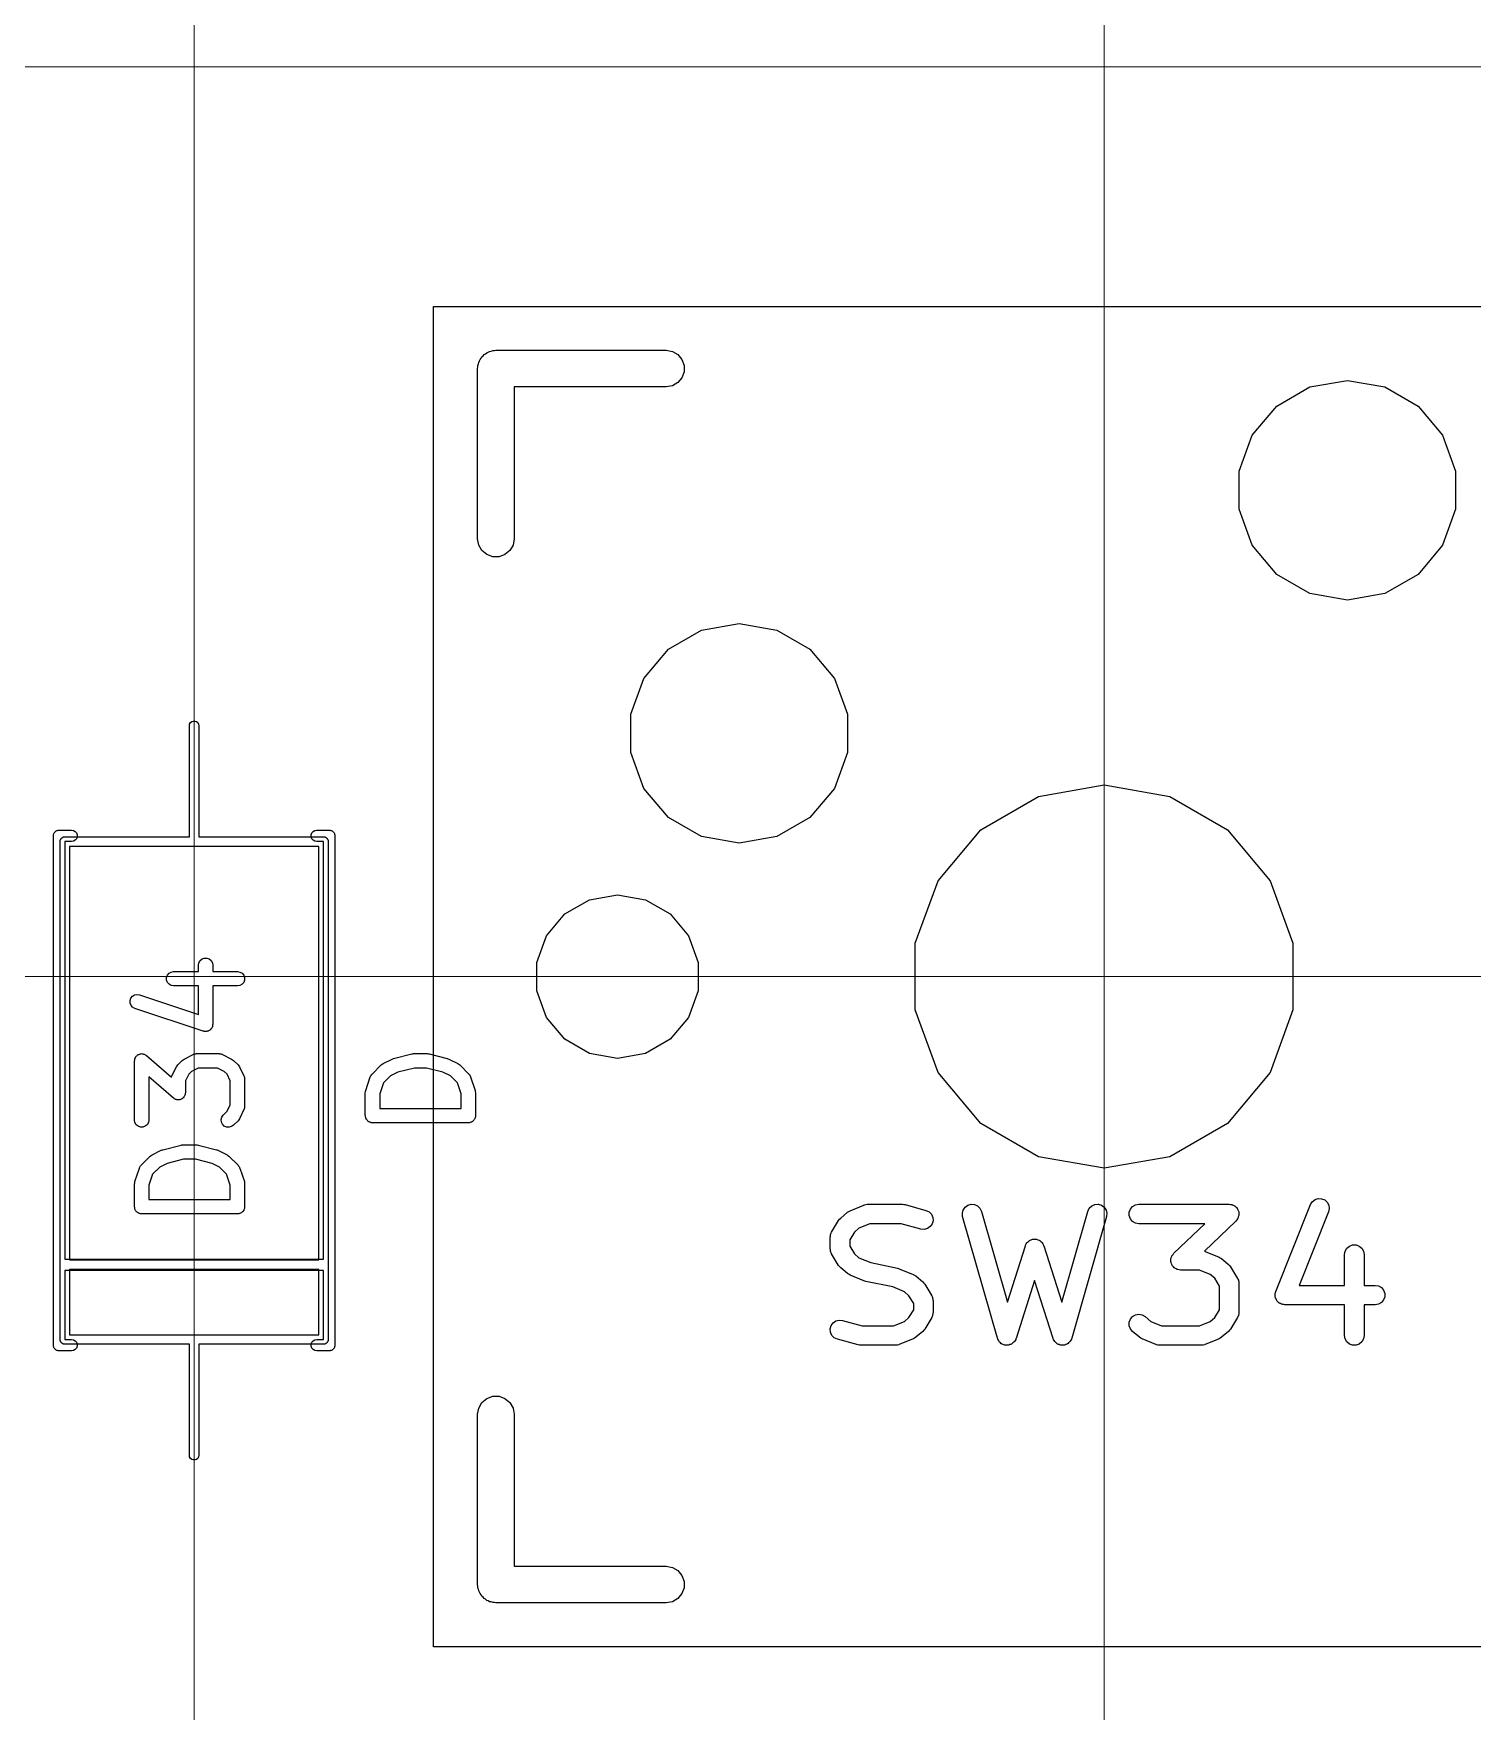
# Model space of a CAD drawing. Header units: millimetres. Extents: x 24 to 200, y 24 to 188.
# Drawn here: x 127.85 to 142.87, y 71.95 to 89.47 of the extents above; entities that cross this region are included whole.
import ezdxf

# ---------------------------------------------------------------- set-up
doc = ezdxf.new("R2010")
doc.units = ezdxf.units.MM
doc.layers.add('3_SwitchPlate', color=6, linetype='Continuous')
doc.layers.add('7_PCBサンプル', color=7, linetype='Continuous')
doc.layers.add('補助線', color=4, linetype='Continuous', lineweight=5, transparency=0.5)

# ---------------------------------------------------------------- blocks, each defined once
blk = doc.blocks.new('hhskb2-F.SilkS')
at = {"layer": '7_PCBサンプル'}
for p, q in [((119.468, -100.601), (119.471, -100.585)), ((119.471, -100.585), (119.479, -100.57)), ((119.479, -100.57), (119.485, -100.555)), ((119.485, -100.555), (119.496, -100.542)), ((119.496, -100.542), (119.504, -100.528)), ((119.504, -100.528), (119.517, -100.517)), ((119.517, -100.517), (119.528, -100.504)), ((119.528, -100.504), (119.542, -100.496)), ((119.542, -100.496), (119.555, -100.485)), ((119.555, -100.485), (119.57, -100.479)), ((119.57, -100.479), (119.585, -100.471)), ((119.585, -100.471), (119.601, -100.468)), ((119.601, -100.468), (119.617, -100.462)), ((119.617, -100.462), (119.634, -100.462)), ((119.634, -100.462), (119.65, -100.459)), ((119.65, -100.459), (121.428, -100.459)), ((121.428, -100.459), (121.493, -100.471)), ((121.493, -100.471), (121.55, -100.504)), ((121.55, -100.504), (121.593, -100.555)), ((121.593, -100.555), (121.616, -100.617)), ((119.459, -100.65), (119.462, -100.634)), ((119.459, -102.428), (119.459, -100.65)), ((119.462, -100.617), (119.468, -100.601)), ((119.462, -100.634), (119.462, -100.617)), ((121.593, -100.745), (121.55, -100.796)), ((121.616, -100.683), (121.593, -100.745)), ((121.616, -100.617), (121.616, -100.683)), ((121.428, -100.84), (119.84, -100.84)), ((119.84, -100.84), (119.84, -102.428)), ((121.493, -100.829), (121.428, -100.84)), ((121.55, -100.796), (121.493, -100.829)), ((127.802, -101.041), (128.148, -100.842)), ((128.148, -100.842), (128.54, -100.773)), ((128.54, -100.773), (128.932, -100.842)), ((128.932, -100.842), (129.278, -101.041)), ((127.546, -101.346), (127.802, -101.041)), ((129.278, -101.041), (129.534, -101.346)), ((127.41, -101.721), (127.546, -101.346)), ((129.534, -101.346), (129.67, -101.721)), ((127.41, -102.119), (127.41, -101.721)), ((129.67, -101.721), (129.67, -102.119)), ((127.546, -102.494), (127.41, -102.119)), ((129.67, -102.119), (129.534, -102.494)), ((119.471, -102.493), (119.459, -102.428)), ((119.504, -102.55), (119.471, -102.493)), ((119.829, -102.493), (119.796, -102.55)), ((119.84, -102.428), (119.829, -102.493)), ((127.802, -102.799), (127.546, -102.494)), ((129.534, -102.494), (129.278, -102.799)), ((119.555, -102.593), (119.504, -102.55)), ((119.617, -102.616), (119.555, -102.593)), ((119.683, -102.616), (119.617, -102.616)), ((119.745, -102.593), (119.683, -102.616)), ((119.796, -102.55), (119.745, -102.593)), ((128.148, -102.998), (127.802, -102.799)), ((129.278, -102.799), (128.932, -102.998)), ((128.54, -103.067), (128.148, -102.998)), ((128.932, -102.998), (128.54, -103.067)), ((121.452, -103.581), (121.798, -103.382)), ((121.798, -103.382), (122.19, -103.313)), ((122.19, -103.313), (122.582, -103.382)), ((122.582, -103.382), (122.928, -103.581)), ((121.196, -103.886), (121.452, -103.581)), ((122.928, -103.581), (123.184, -103.886)), ((121.06, -104.261), (121.196, -103.886)), ((123.184, -103.886), (123.32, -104.261)), ((121.06, -104.659), (121.06, -104.261)), ((123.32, -104.261), (123.32, -104.659)), ((121.196, -105.034), (121.06, -104.659)), ((123.32, -104.659), (123.184, -105.034)), ((121.452, -105.339), (121.196, -105.034)), ((123.184, -105.034), (122.928, -105.339)), ((124.713, -105.467), (125.315, -105.119)), ((125.315, -105.119), (126, -104.998)), ((126, -104.998), (126.685, -105.119)), ((126.685, -105.119), (127.287, -105.467)), ((115.038, -105.5), (115.041, -105.496)), ((115.041, -105.496), (115.044, -105.491)), ((115.044, -105.491), (115.048, -105.488)), ((115.048, -105.488), (115.051, -105.484)), ((115.051, -105.484), (115.056, -105.481)), ((115.056, -105.481), (115.06, -105.478)), ((115.06, -105.478), (115.065, -105.476)), ((115.065, -105.476), (115.069, -105.474)), ((115.069, -105.474), (115.075, -105.473)), ((115.075, -105.473), (115.08, -105.471)), ((115.08, -105.471), (115.085, -105.471)), ((115.085, -105.471), (115.09, -105.47)), ((115.09, -105.47), (115.22, -105.47)), ((115.22, -105.47), (115.241, -105.474)), ((115.241, -105.474), (115.259, -105.484)), ((115.259, -105.484), (115.272, -105.5)), ((117.728, -105.5), (117.741, -105.484)), ((117.741, -105.484), (117.759, -105.474)), ((117.759, -105.474), (117.78, -105.47)), ((117.78, -105.47), (117.91, -105.47)), ((117.91, -105.47), (117.915, -105.471)), ((117.915, -105.471), (117.92, -105.471)), ((117.92, -105.471), (117.925, -105.473)), ((117.925, -105.473), (117.931, -105.474)), ((117.931, -105.474), (117.935, -105.476)), ((117.935, -105.476), (117.94, -105.478)), ((117.94, -105.478), (117.944, -105.481)), ((117.944, -105.481), (117.949, -105.484)), ((117.949, -105.484), (117.952, -105.488)), ((117.952, -105.488), (117.956, -105.491)), ((117.956, -105.491), (117.959, -105.496)), ((117.959, -105.496), (117.962, -105.5)), ((121.798, -105.538), (121.452, -105.339)), ((122.928, -105.339), (122.582, -105.538)), ((124.267, -105.999), (124.713, -105.467)), ((127.287, -105.467), (127.733, -105.999)), ((115.03, -105.53), (115.031, -105.525)), ((115.03, -110.85), (115.03, -105.53)), ((115.031, -105.52), (115.033, -105.515)), ((115.031, -105.525), (115.031, -105.52)), ((115.033, -105.515), (115.034, -105.509)), ((115.034, -105.509), (115.036, -105.505)), ((115.036, -105.505), (115.038, -105.5)), ((115.22, -105.59), (115.15, -105.59)), ((115.15, -105.59), (115.15, -109.95)), ((115.241, -105.586), (115.22, -105.59)), ((115.259, -105.576), (115.241, -105.586)), ((115.272, -105.56), (115.259, -105.576)), ((115.272, -105.5), (115.279, -105.52)), ((115.279, -105.54), (115.272, -105.56)), ((115.279, -105.52), (115.279, -105.54)), ((117.721, -105.52), (117.728, -105.5)), ((117.721, -105.54), (117.721, -105.52)), ((117.728, -105.56), (117.721, -105.54)), ((117.741, -105.576), (117.728, -105.56)), ((117.759, -105.586), (117.741, -105.576)), ((117.78, -105.59), (117.759, -105.586)), ((117.85, -105.59), (117.78, -105.59)), ((117.85, -109.95), (117.85, -105.59)), ((117.962, -105.5), (117.964, -105.505)), ((117.964, -105.505), (117.966, -105.509)), ((117.966, -105.509), (117.967, -105.515)), ((117.967, -105.515), (117.969, -105.52)), ((117.969, -105.52), (117.969, -105.525)), ((117.969, -105.525), (117.97, -105.53)), ((117.97, -105.53), (117.97, -110.85)), ((122.19, -105.607), (121.798, -105.538)), ((122.582, -105.538), (122.19, -105.607)), ((124.029, -106.652), (124.267, -105.999)), ((127.733, -105.999), (127.971, -106.652)), ((120.371, -106.346), (120.628, -106.197)), ((120.628, -106.197), (120.92, -106.146)), ((120.92, -106.146), (121.212, -106.197)), ((121.212, -106.197), (121.469, -106.346)), ((120.18, -106.573), (120.371, -106.346)), ((121.469, -106.346), (121.66, -106.573)), ((120.079, -106.852), (120.18, -106.573)), ((121.66, -106.573), (121.761, -106.852)), ((124.029, -107.348), (124.029, -106.652)), ((127.971, -106.652), (127.971, -107.348)), ((120.079, -107.148), (120.079, -106.852)), ((121.761, -106.852), (121.761, -107.148)), ((120.18, -107.427), (120.079, -107.148)), ((121.761, -107.148), (121.66, -107.427)), ((124.267, -108.001), (124.029, -107.348)), ((127.971, -107.348), (127.733, -108.001)), ((120.371, -107.654), (120.18, -107.427)), ((121.66, -107.427), (121.469, -107.654)), ((120.628, -107.803), (120.371, -107.654)), ((121.469, -107.654), (121.212, -107.803)), ((120.92, -107.854), (120.628, -107.803)), ((121.212, -107.803), (120.92, -107.854)), ((124.713, -108.533), (124.267, -108.001)), ((127.733, -108.001), (127.287, -108.533)), ((125.315, -108.881), (124.713, -108.533)), ((127.287, -108.533), (126.685, -108.881)), ((126, -109.002), (125.315, -108.881)), ((126.685, -108.881), (126, -109.002)), ((128.155, -109.381), (128.174, -109.351)), ((128.174, -109.351), (128.202, -109.33)), ((128.202, -109.33), (128.235, -109.318)), ((128.235, -109.318), (128.27, -109.32)), ((128.27, -109.32), (128.303, -109.333)), ((128.303, -109.333), (128.33, -109.356)), ((123.239, -109.535), (123.25, -109.522)), ((123.25, -109.522), (123.322, -109.462)), ((123.322, -109.462), (123.336, -109.454)), ((123.336, -109.454), (123.348, -109.446)), ((123.348, -109.446), (123.493, -109.386)), ((123.493, -109.386), (123.496, -109.385)), ((123.496, -109.385), (123.498, -109.384)), ((123.498, -109.384), (123.513, -109.381)), ((123.513, -109.381), (123.528, -109.378)), ((123.528, -109.378), (123.53, -109.378)), ((123.53, -109.378), (123.533, -109.378)), ((123.533, -109.378), (123.895, -109.378)), ((123.895, -109.378), (123.909, -109.38)), ((123.909, -109.38), (123.923, -109.382)), ((123.923, -109.382), (124.14, -109.442)), ((124.14, -109.442), (124.172, -109.457)), ((124.172, -109.457), (124.197, -109.482)), ((124.197, -109.482), (124.212, -109.515)), ((124.212, -109.515), (124.214, -109.55)), ((124.52, -109.472), (124.528, -109.438)), ((124.523, -109.507), (124.52, -109.472)), ((124.886, -110.777), (124.523, -109.507)), ((124.528, -109.438), (124.548, -109.409)), ((124.548, -109.409), (124.577, -109.388)), ((124.577, -109.388), (124.611, -109.378)), ((124.611, -109.378), (124.646, -109.381)), ((124.646, -109.381), (124.678, -109.395)), ((124.678, -109.395), (124.703, -109.42)), ((124.703, -109.42), (124.719, -109.452)), ((124.719, -109.452), (124.99, -110.399)), ((125.559, -110.399), (125.83, -109.452)), ((126.025, -109.507), (125.662, -110.777)), ((125.83, -109.452), (125.845, -109.42)), ((125.845, -109.42), (125.871, -109.395)), ((125.871, -109.395), (125.903, -109.381)), ((125.903, -109.381), (125.938, -109.378)), ((125.938, -109.378), (125.972, -109.388)), ((125.972, -109.388), (126, -109.409)), ((126, -109.409), (126.02, -109.438)), ((126.02, -109.438), (126.029, -109.472)), ((126.029, -109.472), (126.025, -109.507)), ((126.263, -109.462), (126.275, -109.429)), ((126.263, -109.497), (126.263, -109.462)), ((126.275, -109.53), (126.263, -109.497)), ((126.275, -109.429), (126.298, -109.402)), ((126.298, -109.402), (126.328, -109.384)), ((126.328, -109.384), (126.363, -109.378)), ((126.363, -109.378), (127.306, -109.378)), ((127.306, -109.378), (127.321, -109.38)), ((127.321, -109.38), (127.335, -109.382)), ((127.335, -109.382), (127.338, -109.383)), ((127.338, -109.383), (127.341, -109.384)), ((127.341, -109.384), (127.354, -109.391)), ((127.354, -109.391), (127.367, -109.398)), ((127.367, -109.398), (127.369, -109.4)), ((127.369, -109.4), (127.372, -109.402)), ((127.372, -109.402), (127.381, -109.413)), ((127.381, -109.413), (127.391, -109.423)), ((127.391, -109.423), (127.392, -109.426)), ((127.392, -109.426), (127.394, -109.429)), ((127.394, -109.429), (127.399, -109.442)), ((127.397, -109.525), (127.395, -109.527)), ((127.401, -109.511), (127.397, -109.525)), ((127.399, -109.442), (127.405, -109.456)), ((127.406, -109.497), (127.401, -109.511)), ((127.405, -109.456), (127.405, -109.459)), ((127.405, -109.459), (127.406, -109.462)), ((127.406, -109.462), (127.406, -109.476)), ((127.406, -109.476), (127.407, -109.491)), ((127.407, -109.491), (127.406, -109.494)), ((127.406, -109.494), (127.406, -109.497)), ((127.793, -110.288), (128.155, -109.381)), ((128.344, -109.457), (128.037, -110.225)), ((128.33, -109.356), (128.346, -109.387)), ((128.351, -109.422), (128.344, -109.457)), ((128.346, -109.387), (128.351, -109.422)), ((123.142, -109.712), (123.143, -109.702)), ((123.143, -109.702), (123.145, -109.695)), ((123.145, -109.695), (123.147, -109.687)), ((123.147, -109.687), (123.152, -109.678)), ((123.152, -109.678), (123.155, -109.669)), ((123.155, -109.669), (123.228, -109.548)), ((123.228, -109.548), (123.239, -109.535)), ((123.393, -109.668), (123.344, -109.75)), ((123.441, -109.628), (123.393, -109.668)), ((123.553, -109.581), (123.441, -109.628)), ((123.882, -109.581), (123.553, -109.581)), ((124.086, -109.638), (123.882, -109.581)), ((124.121, -109.641), (124.086, -109.638)), ((124.155, -109.632), (124.121, -109.641)), ((124.184, -109.612), (124.155, -109.632)), ((124.205, -109.584), (124.184, -109.612)), ((124.214, -109.55), (124.205, -109.584)), ((126.298, -109.557), (126.275, -109.53)), ((126.328, -109.575), (126.298, -109.557)), ((126.363, -109.581), (126.328, -109.575)), ((127.052, -109.581), (126.363, -109.581)), ((126.728, -109.89), (127.052, -109.581)), ((127.376, -109.553), (127.047, -109.867)), ((127.385, -109.541), (127.376, -109.553)), ((127.394, -109.53), (127.385, -109.541)), ((127.395, -109.527), (127.394, -109.53)), ((123.141, -109.721), (123.142, -109.712)), ((123.141, -109.842), (123.141, -109.721)), ((123.142, -109.852), (123.141, -109.842)), ((123.143, -109.862), (123.142, -109.852)), ((123.145, -109.869), (123.143, -109.862)), ((123.147, -109.877), (123.145, -109.869)), ((123.152, -109.886), (123.147, -109.877)), ((123.344, -109.75), (123.344, -109.814)), ((123.344, -109.814), (123.393, -109.896)), ((124.99, -110.399), (125.178, -109.811)), ((125.178, -109.811), (125.179, -109.808)), ((125.179, -109.808), (125.18, -109.804)), ((125.18, -109.804), (125.188, -109.792)), ((125.188, -109.792), (125.194, -109.78)), ((125.194, -109.78), (125.197, -109.777)), ((125.197, -109.777), (125.199, -109.774)), ((125.199, -109.774), (125.21, -109.766)), ((125.21, -109.766), (125.22, -109.756)), ((125.22, -109.756), (125.224, -109.755)), ((125.224, -109.755), (125.227, -109.752)), ((125.227, -109.752), (125.24, -109.748)), ((125.24, -109.748), (125.253, -109.743)), ((125.253, -109.743), (125.257, -109.743)), ((125.257, -109.743), (125.261, -109.742)), ((125.261, -109.742), (125.274, -109.742)), ((125.274, -109.742), (125.288, -109.742)), ((125.288, -109.742), (125.292, -109.743)), ((125.292, -109.743), (125.296, -109.743)), ((125.296, -109.743), (125.309, -109.748)), ((125.309, -109.748), (125.322, -109.752)), ((125.322, -109.752), (125.325, -109.755)), ((125.325, -109.755), (125.329, -109.756)), ((125.329, -109.756), (125.339, -109.766)), ((125.339, -109.766), (125.349, -109.774)), ((125.349, -109.774), (125.352, -109.777)), ((125.352, -109.777), (125.355, -109.78)), ((125.355, -109.78), (125.361, -109.792)), ((125.361, -109.792), (125.368, -109.804)), ((125.368, -109.804), (125.369, -109.808)), ((125.369, -109.808), (125.371, -109.811)), ((125.371, -109.811), (125.559, -110.399)), ((127.047, -109.867), (127.051, -109.868)), ((127.051, -109.868), (127.053, -109.869)), ((127.053, -109.869), (127.055, -109.87)), ((127.055, -109.87), (127.2, -109.93)), ((128.511, -109.903), (128.517, -109.868)), ((128.517, -109.868), (128.535, -109.838)), ((128.535, -109.838), (128.562, -109.815)), ((128.562, -109.815), (128.595, -109.803)), ((128.595, -109.803), (128.63, -109.803)), ((128.63, -109.803), (128.663, -109.815)), ((128.663, -109.815), (128.69, -109.838)), ((128.69, -109.838), (128.708, -109.868)), ((128.708, -109.868), (128.714, -109.903)), ((115.15, -109.95), (117.85, -109.95)), ((123.155, -109.895), (123.152, -109.886)), ((123.228, -110.016), (123.155, -109.895)), ((123.239, -110.028), (123.228, -110.016)), ((123.25, -110.041), (123.239, -110.028)), ((123.322, -110.102), (123.25, -110.041)), ((123.393, -109.896), (123.441, -109.936)), ((123.441, -109.936), (123.563, -109.987)), ((123.563, -109.987), (123.844, -110.045)), ((123.844, -110.045), (123.853, -110.049)), ((123.853, -110.049), (123.862, -110.051)), ((123.862, -110.051), (124.007, -110.111)), ((126.697, -109.952), (126.698, -109.949)), ((126.698, -109.966), (126.697, -109.952)), ((126.698, -109.946), (126.703, -109.932)), ((126.698, -109.949), (126.698, -109.946)), ((126.698, -109.981), (126.698, -109.966)), ((126.699, -109.984), (126.698, -109.981)), ((126.7, -109.987), (126.699, -109.984)), ((126.705, -110.001), (126.7, -109.987)), ((126.703, -109.932), (126.707, -109.918)), ((126.71, -110.014), (126.705, -110.001)), ((126.707, -109.918), (126.709, -109.916)), ((126.709, -109.916), (126.71, -109.913)), ((126.71, -109.913), (126.72, -109.901)), ((126.712, -110.017), (126.71, -110.014)), ((126.714, -110.02), (126.712, -110.017)), ((126.724, -110.03), (126.714, -110.02)), ((126.72, -109.901), (126.728, -109.89)), ((126.733, -110.041), (126.724, -110.03)), ((126.736, -110.043), (126.733, -110.041)), ((126.738, -110.045), (126.736, -110.043)), ((126.751, -110.052), (126.738, -110.045)), ((126.764, -110.059), (126.751, -110.052)), ((127.2, -109.93), (127.213, -109.938)), ((127.213, -109.938), (127.226, -109.946)), ((127.226, -109.946), (127.299, -110.006)), ((127.299, -110.006), (127.31, -110.019)), ((127.31, -110.019), (127.321, -110.032)), ((127.321, -110.032), (127.393, -110.153)), ((128.511, -110.225), (128.511, -109.903)), ((128.714, -109.903), (128.714, -110.225)), ((117.85, -110.07), (115.15, -110.07)), ((115.15, -110.07), (115.15, -110.79)), ((117.85, -110.79), (117.85, -110.07)), ((123.336, -110.109), (123.322, -110.102)), ((123.348, -110.118), (123.336, -110.109)), ((123.493, -110.178), (123.348, -110.118)), ((123.503, -110.18), (123.493, -110.178)), ((123.512, -110.184), (123.503, -110.18)), ((123.793, -110.242), (123.512, -110.184)), ((124.007, -110.111), (124.02, -110.12)), ((124.02, -110.12), (124.033, -110.127)), ((124.033, -110.127), (124.106, -110.188)), ((124.106, -110.188), (124.117, -110.201)), ((124.117, -110.201), (124.128, -110.213)), ((124.128, -110.213), (124.2, -110.334)), ((125.274, -110.176), (125.081, -110.78)), ((125.468, -110.78), (125.274, -110.176)), ((126.767, -110.059), (126.764, -110.059)), ((126.77, -110.061), (126.767, -110.059)), ((126.784, -110.062), (126.77, -110.061)), ((126.798, -110.065), (126.784, -110.062)), ((126.996, -110.065), (126.798, -110.065)), ((127.108, -110.112), (126.996, -110.065)), ((127.155, -110.151), (127.108, -110.112)), ((127.205, -110.233), (127.155, -110.151)), ((127.393, -110.153), (127.397, -110.162)), ((127.397, -110.162), (127.402, -110.17)), ((127.402, -110.17), (127.403, -110.178)), ((127.403, -110.178), (127.406, -110.186)), ((127.406, -110.186), (127.406, -110.196)), ((127.406, -110.196), (127.408, -110.205)), ((127.408, -110.205), (127.408, -110.508)), ((128.037, -110.225), (128.511, -110.225)), ((128.714, -110.225), (128.83, -110.225)), ((128.83, -110.225), (128.865, -110.231)), ((123.915, -110.293), (123.793, -110.242)), ((123.962, -110.333), (123.915, -110.293)), ((124.012, -110.415), (123.962, -110.333)), ((124.2, -110.334), (124.204, -110.343)), ((124.204, -110.343), (124.209, -110.352)), ((124.209, -110.352), (124.21, -110.36)), ((124.21, -110.36), (124.213, -110.367)), ((124.213, -110.367), (124.213, -110.377)), ((124.213, -110.377), (124.215, -110.387)), ((124.215, -110.387), (124.215, -110.508)), ((127.205, -110.479), (127.205, -110.233)), ((127.785, -110.323), (127.787, -110.316)), ((127.787, -110.333), (127.785, -110.323)), ((127.787, -110.309), (127.79, -110.299)), ((127.787, -110.316), (127.787, -110.309)), ((127.787, -110.344), (127.787, -110.333)), ((127.789, -110.351), (127.787, -110.344)), ((127.79, -110.358), (127.789, -110.351)), ((127.79, -110.299), (127.793, -110.288)), ((127.795, -110.367), (127.79, -110.358)), ((127.799, -110.377), (127.795, -110.367)), ((127.804, -110.383), (127.799, -110.377)), ((127.807, -110.389), (127.804, -110.383)), ((127.815, -110.396), (127.807, -110.389)), ((127.822, -110.404), (127.815, -110.396)), ((128.865, -110.231), (128.896, -110.248)), ((128.896, -110.248), (128.918, -110.275)), ((128.918, -110.377), (128.896, -110.404)), ((128.918, -110.275), (128.93, -110.309)), ((128.93, -110.344), (128.918, -110.377)), ((128.93, -110.309), (128.93, -110.344)), ((123.915, -110.601), (123.962, -110.562)), ((123.962, -110.562), (124.012, -110.479)), ((124.012, -110.479), (124.012, -110.415)), ((124.2, -110.56), (124.128, -110.681)), ((124.204, -110.551), (124.2, -110.56)), ((124.209, -110.542), (124.204, -110.551)), ((124.21, -110.534), (124.209, -110.542)), ((124.213, -110.527), (124.21, -110.534)), ((124.215, -110.508), (124.213, -110.517)), ((124.213, -110.517), (124.213, -110.527)), ((126.263, -110.611), (126.275, -110.578)), ((126.275, -110.578), (126.297, -110.551)), ((126.297, -110.551), (126.328, -110.533)), ((126.328, -110.533), (126.363, -110.527)), ((126.363, -110.527), (126.397, -110.533)), ((126.397, -110.533), (126.428, -110.551)), ((126.428, -110.551), (126.489, -110.601)), ((127.108, -110.601), (127.155, -110.562)), ((127.155, -110.562), (127.205, -110.479)), ((127.393, -110.56), (127.321, -110.681)), ((127.397, -110.551), (127.393, -110.56)), ((127.402, -110.542), (127.397, -110.551)), ((127.403, -110.534), (127.402, -110.542)), ((127.406, -110.527), (127.403, -110.534)), ((127.408, -110.508), (127.406, -110.517)), ((127.406, -110.517), (127.406, -110.527)), ((127.828, -110.408), (127.822, -110.404)), ((127.833, -110.413), (127.828, -110.408)), ((127.843, -110.416), (127.833, -110.413)), ((127.852, -110.422), (127.843, -110.416)), ((127.859, -110.423), (127.852, -110.422)), ((127.866, -110.426), (127.859, -110.423)), ((127.877, -110.426), (127.866, -110.426)), ((127.887, -110.428), (127.877, -110.426)), ((128.511, -110.428), (127.887, -110.428)), ((128.511, -110.75), (128.511, -110.428)), ((128.83, -110.428), (128.714, -110.428)), ((128.714, -110.428), (128.714, -110.75)), ((128.865, -110.422), (128.83, -110.428)), ((128.896, -110.404), (128.865, -110.422)), ((123.141, -110.679), (123.151, -110.645)), ((123.144, -110.714), (123.141, -110.679)), ((123.159, -110.747), (123.144, -110.714)), ((123.151, -110.645), (123.171, -110.617)), ((123.183, -110.772), (123.159, -110.747)), ((123.171, -110.617), (123.2, -110.597)), ((123.2, -110.597), (123.234, -110.588)), ((123.234, -110.588), (123.269, -110.591)), ((123.269, -110.591), (123.474, -110.648)), ((123.474, -110.648), (123.803, -110.648)), ((123.803, -110.648), (123.915, -110.601)), ((124.106, -110.707), (124.033, -110.767)), ((124.117, -110.694), (124.106, -110.707)), ((124.128, -110.681), (124.117, -110.694)), ((126.263, -110.647), (126.263, -110.611)), ((126.275, -110.68), (126.263, -110.647)), ((126.298, -110.707), (126.275, -110.68)), ((126.37, -110.767), (126.298, -110.707)), ((126.489, -110.601), (126.601, -110.648)), ((126.601, -110.648), (126.996, -110.648)), ((126.996, -110.648), (127.108, -110.601)), ((127.299, -110.707), (127.226, -110.767)), ((127.31, -110.694), (127.299, -110.707)), ((127.321, -110.681), (127.31, -110.694)), ((128.517, -110.784), (128.511, -110.75)), ((128.714, -110.75), (128.708, -110.784)), ((115.031, -110.855), (115.03, -110.85)), ((115.031, -110.86), (115.031, -110.855)), ((115.033, -110.865), (115.031, -110.86)), ((115.034, -110.871), (115.033, -110.865)), ((115.036, -110.875), (115.034, -110.871)), ((115.038, -110.88), (115.036, -110.875)), ((115.041, -110.884), (115.038, -110.88)), ((115.044, -110.889), (115.041, -110.884)), ((115.048, -110.892), (115.044, -110.889)), ((115.051, -110.896), (115.048, -110.892)), ((115.056, -110.899), (115.051, -110.896)), ((115.06, -110.902), (115.056, -110.899)), ((115.065, -110.904), (115.06, -110.902)), ((115.069, -110.906), (115.065, -110.904)), ((115.075, -110.907), (115.069, -110.906)), ((115.08, -110.909), (115.075, -110.907)), ((115.085, -110.909), (115.08, -110.909)), ((115.09, -110.91), (115.085, -110.909)), ((115.22, -110.91), (115.09, -110.91)), ((115.15, -110.79), (115.22, -110.79)), ((115.22, -110.79), (115.241, -110.794)), ((115.241, -110.906), (115.22, -110.91)), ((115.241, -110.794), (115.259, -110.804)), ((115.259, -110.896), (115.241, -110.906)), ((115.259, -110.804), (115.272, -110.82)), ((115.272, -110.88), (115.259, -110.896)), ((115.272, -110.82), (115.279, -110.84)), ((115.279, -110.86), (115.272, -110.88)), ((115.279, -110.84), (115.279, -110.86)), ((117.721, -110.84), (117.728, -110.82)), ((117.721, -110.86), (117.721, -110.84)), ((117.728, -110.88), (117.721, -110.86)), ((117.728, -110.82), (117.741, -110.804)), ((117.741, -110.896), (117.728, -110.88)), ((117.741, -110.804), (117.759, -110.794)), ((117.759, -110.906), (117.741, -110.896)), ((117.759, -110.794), (117.78, -110.79)), ((117.78, -110.91), (117.759, -110.906)), ((117.78, -110.79), (117.85, -110.79)), ((117.91, -110.91), (117.78, -110.91)), ((117.915, -110.909), (117.91, -110.91)), ((117.92, -110.909), (117.915, -110.909)), ((117.925, -110.907), (117.92, -110.909)), ((117.931, -110.906), (117.925, -110.907)), ((117.935, -110.904), (117.931, -110.906)), ((117.94, -110.902), (117.935, -110.904)), ((117.944, -110.899), (117.94, -110.902)), ((117.949, -110.896), (117.944, -110.899)), ((117.952, -110.892), (117.949, -110.896)), ((117.956, -110.889), (117.952, -110.892)), ((117.959, -110.884), (117.956, -110.889)), ((117.962, -110.88), (117.959, -110.884)), ((117.964, -110.875), (117.962, -110.88)), ((117.966, -110.871), (117.964, -110.875)), ((117.967, -110.865), (117.966, -110.871)), ((117.969, -110.86), (117.967, -110.865)), ((117.97, -110.85), (117.969, -110.855)), ((117.969, -110.855), (117.969, -110.86)), ((123.215, -110.787), (123.183, -110.772)), ((123.433, -110.847), (123.215, -110.787)), ((123.446, -110.849), (123.433, -110.847)), ((123.46, -110.851), (123.446, -110.849)), ((123.823, -110.851), (123.46, -110.851)), ((123.825, -110.851), (123.823, -110.851)), ((123.828, -110.851), (123.825, -110.851)), ((123.842, -110.848), (123.828, -110.851)), ((123.858, -110.845), (123.842, -110.848)), ((123.86, -110.844), (123.858, -110.845)), ((123.862, -110.843), (123.86, -110.844)), ((124.007, -110.783), (123.862, -110.843)), ((124.02, -110.775), (124.007, -110.783)), ((124.033, -110.767), (124.02, -110.775)), ((124.889, -110.783), (124.886, -110.777)), ((124.89, -110.788), (124.889, -110.783)), ((124.896, -110.798), (124.89, -110.788)), ((124.902, -110.809), (124.896, -110.798)), ((124.906, -110.813), (124.902, -110.809)), ((124.909, -110.818), (124.906, -110.813)), ((124.918, -110.825), (124.909, -110.818)), ((124.927, -110.834), (124.918, -110.825)), ((124.932, -110.836), (124.927, -110.834)), ((124.937, -110.839), (124.932, -110.836)), ((124.948, -110.843), (124.937, -110.839)), ((124.959, -110.848), (124.948, -110.843)), ((124.965, -110.848), (124.959, -110.848)), ((124.97, -110.85), (124.965, -110.848)), ((124.982, -110.85), (124.97, -110.85)), ((124.995, -110.851), (124.982, -110.85)), ((125, -110.849), (124.995, -110.851)), ((125.006, -110.849), (125, -110.849)), ((125.017, -110.844), (125.006, -110.849)), ((125.028, -110.841), (125.017, -110.844)), ((125.033, -110.838), (125.028, -110.841)), ((125.038, -110.835), (125.033, -110.838)), ((125.047, -110.827), (125.038, -110.835)), ((125.057, -110.82), (125.047, -110.827)), ((125.06, -110.816), (125.057, -110.82)), ((125.064, -110.812), (125.06, -110.816)), ((125.07, -110.801), (125.064, -110.812)), ((125.077, -110.791), (125.07, -110.801)), ((125.078, -110.785), (125.077, -110.791)), ((125.081, -110.78), (125.078, -110.785)), ((125.47, -110.785), (125.468, -110.78)), ((125.472, -110.791), (125.47, -110.785)), ((125.479, -110.801), (125.472, -110.791)), ((125.484, -110.812), (125.479, -110.801)), ((125.488, -110.816), (125.484, -110.812)), ((125.492, -110.82), (125.488, -110.816)), ((125.501, -110.827), (125.492, -110.82)), ((125.51, -110.835), (125.501, -110.827)), ((125.516, -110.838), (125.51, -110.835)), ((125.52, -110.841), (125.516, -110.838)), ((125.532, -110.844), (125.52, -110.841)), ((125.543, -110.849), (125.532, -110.844)), ((125.549, -110.849), (125.543, -110.849)), ((125.554, -110.851), (125.549, -110.849)), ((125.566, -110.85), (125.554, -110.851)), ((125.578, -110.85), (125.566, -110.85)), ((125.584, -110.848), (125.578, -110.85)), ((125.589, -110.848), (125.584, -110.848)), ((125.6, -110.843), (125.589, -110.848)), ((125.612, -110.839), (125.6, -110.843)), ((125.616, -110.836), (125.612, -110.839)), ((125.621, -110.834), (125.616, -110.836)), ((125.63, -110.825), (125.621, -110.834)), ((125.64, -110.818), (125.63, -110.825)), ((125.643, -110.813), (125.64, -110.818)), ((125.647, -110.809), (125.643, -110.813)), ((125.652, -110.798), (125.647, -110.809)), ((125.659, -110.788), (125.652, -110.798)), ((125.66, -110.783), (125.659, -110.788)), ((125.662, -110.777), (125.66, -110.783)), ((126.384, -110.775), (126.37, -110.767)), ((126.396, -110.783), (126.384, -110.775)), ((126.541, -110.843), (126.396, -110.783)), ((126.544, -110.844), (126.541, -110.843)), ((126.546, -110.845), (126.544, -110.844)), ((126.561, -110.848), (126.546, -110.845)), ((126.576, -110.851), (126.561, -110.848)), ((126.578, -110.851), (126.576, -110.851)), ((126.581, -110.851), (126.578, -110.851)), ((127.016, -110.851), (126.581, -110.851)), ((127.018, -110.851), (127.016, -110.851)), ((127.021, -110.851), (127.018, -110.851)), ((127.036, -110.848), (127.021, -110.851)), ((127.051, -110.845), (127.036, -110.848)), ((127.053, -110.844), (127.051, -110.845)), ((127.055, -110.843), (127.053, -110.844)), ((127.2, -110.783), (127.055, -110.843)), ((127.213, -110.775), (127.2, -110.783)), ((127.226, -110.767), (127.213, -110.775)), ((128.535, -110.815), (128.517, -110.784)), ((128.562, -110.838), (128.535, -110.815)), ((128.595, -110.85), (128.562, -110.838)), ((128.63, -110.85), (128.595, -110.85)), ((128.663, -110.838), (128.63, -110.85)), ((128.69, -110.815), (128.663, -110.838)), ((128.708, -110.784), (128.69, -110.815)), ((119.471, -111.507), (119.504, -111.45)), ((119.504, -111.45), (119.555, -111.407)), ((119.555, -111.407), (119.617, -111.384)), ((119.617, -111.384), (119.683, -111.384)), ((119.683, -111.384), (119.745, -111.407)), ((119.745, -111.407), (119.796, -111.45)), ((119.796, -111.45), (119.829, -111.507)), ((119.459, -111.572), (119.471, -111.507)), ((119.459, -113.35), (119.459, -111.572)), ((119.829, -111.507), (119.84, -111.572)), ((119.84, -111.572), (119.84, -113.159)), ((119.84, -113.159), (121.428, -113.159)), ((121.428, -113.159), (121.493, -113.171)), ((121.493, -113.171), (121.55, -113.204)), ((121.55, -113.204), (121.593, -113.255)), ((119.462, -113.366), (119.459, -113.35)), ((119.462, -113.383), (119.462, -113.366)), ((121.593, -113.255), (121.616, -113.317)), ((121.616, -113.317), (121.616, -113.383)), ((119.468, -113.399), (119.462, -113.383)), ((119.471, -113.415), (119.468, -113.399)), ((119.479, -113.43), (119.471, -113.415)), ((119.485, -113.445), (119.479, -113.43)), ((119.496, -113.458), (119.485, -113.445)), ((119.504, -113.472), (119.496, -113.458)), ((119.517, -113.483), (119.504, -113.472)), ((119.528, -113.496), (119.517, -113.483)), ((119.542, -113.504), (119.528, -113.496)), ((119.555, -113.515), (119.542, -113.504)), ((119.57, -113.521), (119.555, -113.515)), ((119.585, -113.529), (119.57, -113.521)), ((119.601, -113.532), (119.585, -113.529)), ((119.617, -113.538), (119.601, -113.532)), ((119.634, -113.538), (119.617, -113.538)), ((119.65, -113.54), (119.634, -113.538)), ((121.428, -113.54), (119.65, -113.54)), ((121.493, -113.529), (121.428, -113.54)), ((121.55, -113.496), (121.493, -113.529)), ((121.593, -113.445), (121.55, -113.496)), ((121.616, -113.383), (121.593, -113.445))]:
    blk.add_line(p, q, dxfattribs=at)
blk = doc.blocks.new('hhskb2-F.Fab')
at = {"layer": '7_PCBサンプル'}
for p, q in [((116.45, -104.38), (116.453, -104.363)), ((116.45, -105.54), (116.45, -104.38)), ((116.453, -104.363), (116.462, -104.348)), ((116.462, -104.348), (116.475, -104.337)), ((116.475, -104.337), (116.491, -104.331)), ((116.491, -104.331), (116.509, -104.331)), ((116.509, -104.331), (116.525, -104.337)), ((116.525, -104.337), (116.538, -104.348)), ((116.538, -104.348), (116.547, -104.363)), ((116.547, -104.363), (116.55, -104.38)), ((116.55, -104.38), (116.55, -105.54)), ((115.1, -105.59), (115.101, -105.586)), ((115.1, -110.79), (115.1, -105.59)), ((115.101, -105.581), (115.102, -105.577)), ((115.101, -105.586), (115.101, -105.581)), ((115.102, -105.577), (115.103, -105.573)), ((115.103, -105.573), (115.105, -105.569)), ((115.105, -105.569), (115.107, -105.565)), ((115.107, -105.565), (115.11, -105.562)), ((115.11, -105.562), (115.112, -105.558)), ((115.112, -105.558), (115.115, -105.555)), ((115.115, -105.555), (115.118, -105.552)), ((115.118, -105.552), (115.122, -105.55)), ((115.122, -105.55), (115.125, -105.547)), ((115.125, -105.547), (115.129, -105.545)), ((115.129, -105.545), (115.133, -105.543)), ((115.133, -105.543), (115.137, -105.542)), ((115.137, -105.542), (115.141, -105.541)), ((115.141, -105.541), (115.146, -105.541)), ((115.146, -105.541), (115.15, -105.54)), ((115.15, -105.54), (116.45, -105.54)), ((115.2, -105.64), (115.2, -109.96)), ((117.8, -105.64), (115.2, -105.64)), ((116.55, -105.54), (117.85, -105.54)), ((117.8, -109.96), (117.8, -105.64)), ((117.85, -105.54), (117.854, -105.541)), ((117.854, -105.541), (117.859, -105.541)), ((117.859, -105.541), (117.863, -105.542)), ((117.863, -105.542), (117.867, -105.543)), ((117.867, -105.543), (117.871, -105.545)), ((117.871, -105.545), (117.875, -105.547)), ((117.875, -105.547), (117.878, -105.55)), ((117.878, -105.55), (117.882, -105.552)), ((117.882, -105.552), (117.885, -105.555)), ((117.885, -105.555), (117.888, -105.558)), ((117.888, -105.558), (117.89, -105.562)), ((117.89, -105.562), (117.893, -105.565)), ((117.893, -105.565), (117.895, -105.569)), ((117.895, -105.569), (117.897, -105.573)), ((117.897, -105.573), (117.898, -105.577)), ((117.898, -105.577), (117.899, -105.581)), ((117.899, -105.581), (117.899, -105.586)), ((117.899, -105.586), (117.9, -105.59)), ((117.9, -105.59), (117.9, -110.79)), ((116.544, -106.88), (116.549, -106.855)), ((116.544, -106.948), (116.544, -106.88)), ((116.549, -106.855), (116.562, -106.832)), ((116.562, -106.832), (116.582, -106.816)), ((116.582, -106.816), (116.606, -106.807)), ((116.606, -106.807), (116.632, -106.807)), ((116.632, -106.807), (116.657, -106.816)), ((116.657, -106.816), (116.677, -106.832)), ((116.677, -106.832), (116.69, -106.855)), ((116.69, -106.855), (116.694, -106.88)), ((116.694, -106.88), (116.694, -106.948)), ((116.212, -107.01), (116.221, -106.986)), ((116.212, -107.036), (116.212, -107.01)), ((116.221, -107.061), (116.212, -107.036)), ((116.221, -106.986), (116.238, -106.966)), ((116.238, -107.081), (116.221, -107.061)), ((116.238, -106.966), (116.26, -106.953)), ((116.26, -106.953), (116.286, -106.948)), ((116.286, -106.948), (116.544, -106.948)), ((116.694, -106.948), (116.952, -106.948)), ((116.952, -106.948), (116.978, -106.953)), ((116.978, -106.953), (117.001, -106.966)), ((117.001, -106.966), (117.017, -106.986)), ((117.017, -107.061), (117.001, -107.081)), ((117.017, -106.986), (117.026, -107.01)), ((117.026, -107.036), (117.017, -107.061)), ((117.026, -107.01), (117.026, -107.036)), ((115.831, -107.25), (115.839, -107.226)), ((115.839, -107.226), (115.855, -107.205)), ((115.855, -107.205), (115.877, -107.192)), ((115.877, -107.192), (115.903, -107.186)), ((115.903, -107.186), (115.928, -107.19)), ((115.928, -107.19), (116.544, -107.395)), ((116.26, -107.094), (116.238, -107.081)), ((116.286, -107.098), (116.26, -107.094)), ((116.544, -107.098), (116.286, -107.098)), ((116.544, -107.395), (116.544, -107.098)), ((116.952, -107.098), (116.694, -107.098)), ((116.694, -107.098), (116.694, -107.5)), ((116.978, -107.094), (116.952, -107.098)), ((117.001, -107.081), (116.978, -107.094)), ((115.831, -107.276), (115.831, -107.25)), ((115.841, -107.301), (115.831, -107.276)), ((115.858, -107.32), (115.841, -107.301)), ((115.881, -107.333), (115.858, -107.32)), ((116.595, -107.571), (115.881, -107.333)), ((116.601, -107.571), (116.595, -107.571)), ((116.606, -107.573), (116.601, -107.571)), ((116.614, -107.573), (116.606, -107.573)), ((116.621, -107.574), (116.614, -107.573)), ((116.627, -107.573), (116.621, -107.574)), ((116.632, -107.573), (116.627, -107.573)), ((116.639, -107.571), (116.632, -107.573)), ((116.647, -107.569), (116.639, -107.571)), ((116.651, -107.566), (116.647, -107.569)), ((116.657, -107.564), (116.651, -107.566)), ((116.662, -107.56), (116.657, -107.564)), ((116.669, -107.556), (116.662, -107.56)), ((116.672, -107.551), (116.669, -107.556)), ((116.677, -107.548), (116.672, -107.551)), ((116.68, -107.541), (116.677, -107.548)), ((116.685, -107.535), (116.68, -107.541)), ((116.687, -107.53), (116.685, -107.535)), ((116.69, -107.525), (116.687, -107.53)), ((116.691, -107.518), (116.69, -107.525)), ((116.693, -107.511), (116.691, -107.518)), ((116.694, -107.5), (116.693, -107.505)), ((116.693, -107.505), (116.693, -107.511)), ((115.877, -107.88), (115.879, -107.873)), ((115.877, -108.5), (115.877, -107.88)), ((115.879, -107.866), (115.881, -107.861)), ((115.879, -107.873), (115.879, -107.866)), ((115.881, -107.861), (115.882, -107.855)), ((115.882, -107.855), (115.886, -107.848)), ((115.886, -107.848), (115.888, -107.842)), ((115.888, -107.842), (115.892, -107.837)), ((115.892, -107.837), (115.895, -107.832)), ((115.895, -107.832), (115.901, -107.828)), ((115.901, -107.828), (115.905, -107.822)), ((115.905, -107.822), (115.91, -107.819)), ((115.91, -107.819), (115.915, -107.816)), ((115.915, -107.816), (115.922, -107.813)), ((115.922, -107.813), (115.928, -107.809)), ((115.928, -107.809), (115.934, -107.809)), ((115.934, -107.809), (115.939, -107.807)), ((115.939, -107.807), (115.947, -107.807)), ((115.947, -107.807), (115.954, -107.805)), ((115.954, -107.805), (115.96, -107.807)), ((115.96, -107.807), (115.965, -107.807)), ((115.965, -107.807), (115.972, -107.809)), ((115.972, -107.809), (115.979, -107.811)), ((115.979, -107.811), (115.984, -107.814)), ((115.984, -107.814), (115.99, -107.816)), ((115.99, -107.816), (115.995, -107.82)), ((115.995, -107.82), (116.002, -107.824)), ((116.002, -107.824), (116.262, -108.052)), ((116.266, -108.037), (116.314, -107.942)), ((116.314, -107.942), (116.321, -107.933)), ((116.321, -107.933), (116.328, -107.923)), ((116.328, -107.923), (116.376, -107.875)), ((116.376, -107.875), (116.385, -107.868)), ((116.385, -107.868), (116.395, -107.861)), ((116.395, -107.861), (116.49, -107.813)), ((116.49, -107.813), (116.494, -107.812)), ((116.494, -107.812), (116.498, -107.81)), ((116.498, -107.81), (116.507, -107.808)), ((116.507, -107.808), (116.515, -107.806)), ((116.515, -107.806), (116.52, -107.806)), ((116.52, -107.806), (116.524, -107.805)), ((116.524, -107.805), (116.762, -107.805)), ((116.762, -107.805), (116.766, -107.806)), ((116.766, -107.806), (116.77, -107.806)), ((116.77, -107.806), (116.779, -107.808)), ((116.779, -107.808), (116.788, -107.81)), ((116.788, -107.81), (116.791, -107.812)), ((116.791, -107.812), (116.795, -107.813)), ((116.795, -107.813), (116.891, -107.861)), ((116.891, -107.861), (116.9, -107.868)), ((116.9, -107.868), (116.91, -107.875)), ((116.91, -107.875), (116.958, -107.923)), ((116.958, -107.923), (116.965, -107.933)), ((116.965, -107.933), (116.972, -107.942)), ((116.972, -107.942), (117.019, -108.037)), ((118.357, -108.018), (118.452, -107.923)), ((118.452, -107.923), (118.462, -107.916)), ((118.462, -107.916), (118.472, -107.909)), ((118.472, -107.909), (118.567, -107.861)), ((118.567, -107.861), (118.575, -107.859)), ((118.575, -107.859), (118.582, -107.855)), ((118.582, -107.855), (118.773, -107.808)), ((118.773, -107.808), (118.782, -107.807)), ((118.782, -107.807), (118.791, -107.805)), ((118.791, -107.805), (118.934, -107.805)), ((118.934, -107.805), (118.943, -107.807)), ((118.943, -107.807), (118.952, -107.808)), ((118.952, -107.808), (119.142, -107.855)), ((119.142, -107.855), (119.15, -107.859)), ((119.15, -107.859), (119.158, -107.861)), ((119.158, -107.861), (119.253, -107.909)), ((119.253, -107.909), (119.263, -107.916)), ((119.263, -107.916), (119.273, -107.923)), ((119.273, -107.923), (119.368, -108.018)), ((116.284, -108.27), (116.027, -108.046)), ((116.027, -108.046), (116.027, -108.5)), ((116.262, -108.052), (116.263, -108.045)), ((116.263, -108.045), (116.265, -108.042)), ((116.265, -108.042), (116.266, -108.037)), ((116.443, -108.02), (116.408, -108.089)), ((116.408, -108.089), (116.408, -108.214)), ((116.473, -107.99), (116.443, -108.02)), ((116.542, -107.955), (116.473, -107.99)), ((116.744, -107.955), (116.542, -107.955)), ((116.813, -107.99), (116.744, -107.955)), ((116.843, -108.02), (116.813, -107.99)), ((116.877, -108.089), (116.843, -108.02)), ((116.877, -108.339), (116.877, -108.089)), ((117.019, -108.037), (117.021, -108.042)), ((117.021, -108.042), (117.023, -108.045)), ((117.023, -108.045), (117.024, -108.054)), ((117.024, -108.054), (117.027, -108.062)), ((117.027, -108.062), (117.027, -108.067)), ((117.027, -108.067), (117.027, -108.071)), ((117.027, -108.071), (117.027, -108.357)), ((118.291, -108.19), (118.339, -108.047)), ((118.339, -108.047), (118.341, -108.043)), ((118.341, -108.043), (118.342, -108.039)), ((118.342, -108.039), (118.347, -108.032)), ((118.347, -108.032), (118.351, -108.024)), ((118.351, -108.024), (118.354, -108.021)), ((118.354, -108.021), (118.357, -108.018)), ((118.476, -108.111), (118.437, -108.226)), ((118.55, -108.037), (118.476, -108.111)), ((118.627, -107.999), (118.55, -108.037)), ((118.8, -107.955), (118.627, -107.999)), ((118.925, -107.955), (118.8, -107.955)), ((119.098, -107.999), (118.925, -107.955)), ((119.175, -108.037), (119.098, -107.999)), ((119.249, -108.111), (119.175, -108.037)), ((119.287, -108.226), (119.249, -108.111)), ((119.368, -108.018), (119.37, -108.021)), ((119.37, -108.021), (119.374, -108.024)), ((119.374, -108.024), (119.378, -108.032)), ((119.378, -108.032), (119.383, -108.039)), ((119.383, -108.039), (119.384, -108.043)), ((119.384, -108.043), (119.386, -108.047)), ((119.386, -108.047), (119.434, -108.19)), ((116.29, -108.274), (116.284, -108.27)), ((116.296, -108.279), (116.29, -108.274)), ((116.301, -108.281), (116.296, -108.279)), ((116.306, -108.284), (116.301, -108.281)), ((116.313, -108.285), (116.306, -108.284)), ((116.32, -108.288), (116.313, -108.285)), ((116.326, -108.288), (116.32, -108.288)), ((116.332, -108.289), (116.326, -108.288)), ((116.339, -108.288), (116.332, -108.289)), ((116.346, -108.288), (116.339, -108.288)), ((116.352, -108.286), (116.346, -108.288)), ((116.358, -108.285), (116.352, -108.286)), ((116.364, -108.281), (116.358, -108.285)), ((116.371, -108.279), (116.364, -108.281)), ((116.375, -108.275), (116.371, -108.279)), ((116.38, -108.272), (116.375, -108.275)), ((116.385, -108.267), (116.38, -108.272)), ((116.391, -108.262), (116.385, -108.267)), ((116.394, -108.257), (116.391, -108.262)), ((116.397, -108.253), (116.394, -108.257)), ((116.4, -108.246), (116.397, -108.253)), ((116.404, -108.239), (116.4, -108.246)), ((116.405, -108.234), (116.404, -108.239)), ((116.407, -108.228), (116.405, -108.234)), ((116.408, -108.214), (116.407, -108.221)), ((116.407, -108.221), (116.407, -108.228)), ((118.287, -108.214), (118.289, -108.202)), ((118.287, -108.452), (118.287, -108.214)), ((118.289, -108.202), (118.291, -108.19)), ((118.437, -108.226), (118.437, -108.377)), ((119.287, -108.377), (119.287, -108.226)), ((119.434, -108.19), (119.435, -108.202)), ((119.435, -108.202), (119.437, -108.214)), ((119.437, -108.214), (119.437, -108.452)), ((116.782, -108.493), (116.789, -108.468)), ((116.789, -108.468), (116.804, -108.446)), ((116.804, -108.446), (116.843, -108.407)), ((116.843, -108.407), (116.877, -108.339)), ((117.019, -108.39), (116.972, -108.485)), ((117.021, -108.386), (117.019, -108.39)), ((117.023, -108.382), (117.021, -108.386)), ((117.024, -108.374), (117.023, -108.382)), ((117.027, -108.365), (117.024, -108.374)), ((117.027, -108.357), (117.027, -108.361)), ((117.027, -108.361), (117.027, -108.365)), ((118.289, -108.458), (118.287, -108.452)), ((118.289, -108.465), (118.289, -108.458)), ((118.291, -108.471), (118.289, -108.465)), ((118.292, -108.478), (118.291, -108.471)), ((118.437, -108.377), (119.287, -108.377)), ((119.434, -108.471), (119.433, -108.478)), ((119.436, -108.465), (119.434, -108.471)), ((119.437, -108.452), (119.436, -108.458)), ((119.436, -108.458), (119.436, -108.465)), ((115.882, -108.525), (115.877, -108.5)), ((115.895, -108.548), (115.882, -108.525)), ((115.915, -108.564), (115.895, -108.548)), ((115.939, -108.573), (115.915, -108.564)), ((115.965, -108.573), (115.939, -108.573)), ((115.99, -108.564), (115.965, -108.573)), ((116.01, -108.548), (115.99, -108.564)), ((116.023, -108.525), (116.01, -108.548)), ((116.027, -108.5), (116.023, -108.525)), ((116.785, -108.519), (116.782, -108.493)), ((116.796, -108.543), (116.785, -108.519)), ((116.814, -108.561), (116.796, -108.543)), ((116.838, -108.572), (116.814, -108.561)), ((116.864, -108.574), (116.838, -108.572)), ((116.889, -108.567), (116.864, -108.574)), ((116.91, -108.553), (116.889, -108.567)), ((116.958, -108.505), (116.91, -108.553)), ((116.965, -108.495), (116.958, -108.505)), ((116.972, -108.485), (116.965, -108.495)), ((118.295, -108.483), (118.292, -108.478)), ((118.297, -108.489), (118.295, -108.483)), ((118.302, -108.494), (118.297, -108.489)), ((118.305, -108.5), (118.302, -108.494)), ((118.31, -108.504), (118.305, -108.5)), ((118.314, -108.509), (118.31, -108.504)), ((118.32, -108.513), (118.314, -108.509)), ((118.325, -108.517), (118.32, -108.513)), ((118.331, -108.519), (118.325, -108.517)), ((118.337, -108.522), (118.331, -108.519)), ((118.343, -108.524), (118.337, -108.522)), ((118.349, -108.526), (118.343, -108.524)), ((118.356, -108.526), (118.349, -108.526)), ((118.362, -108.527), (118.356, -108.526)), ((119.362, -108.527), (118.362, -108.527)), ((119.369, -108.526), (119.362, -108.527)), ((119.375, -108.526), (119.369, -108.526)), ((119.382, -108.524), (119.375, -108.526)), ((119.388, -108.522), (119.382, -108.524)), ((119.394, -108.519), (119.388, -108.522)), ((119.4, -108.517), (119.394, -108.519)), ((119.405, -108.513), (119.4, -108.517)), ((119.411, -108.509), (119.405, -108.513)), ((119.415, -108.504), (119.411, -108.509)), ((119.42, -108.5), (119.415, -108.504)), ((119.423, -108.494), (119.42, -108.5)), ((119.427, -108.489), (119.423, -108.494)), ((119.43, -108.483), (119.427, -108.489)), ((119.433, -108.478), (119.43, -108.483)), ((116.062, -108.861), (116.157, -108.813)), ((116.157, -108.813), (116.165, -108.811)), ((116.165, -108.811), (116.172, -108.808)), ((116.172, -108.808), (116.363, -108.76)), ((116.363, -108.76), (116.372, -108.759)), ((116.372, -108.759), (116.381, -108.758)), ((116.381, -108.758), (116.524, -108.758)), ((116.524, -108.758), (116.533, -108.759)), ((116.533, -108.759), (116.542, -108.76)), ((116.542, -108.76), (116.732, -108.808)), ((116.732, -108.808), (116.74, -108.811)), ((116.74, -108.811), (116.748, -108.813)), ((116.748, -108.813), (116.843, -108.861)), ((115.881, -109.142), (115.929, -109)), ((115.929, -109), (115.931, -108.996)), ((115.931, -108.996), (115.932, -108.992)), ((115.932, -108.992), (115.937, -108.984)), ((115.937, -108.984), (115.941, -108.977)), ((115.941, -108.977), (115.944, -108.974)), ((115.944, -108.974), (115.947, -108.97)), ((115.947, -108.97), (116.042, -108.875)), ((116.042, -108.875), (116.052, -108.868)), ((116.052, -108.868), (116.062, -108.861)), ((116.14, -108.99), (116.066, -109.064)), ((116.217, -108.951), (116.14, -108.99)), ((116.39, -108.908), (116.217, -108.951)), ((116.515, -108.908), (116.39, -108.908)), ((116.688, -108.951), (116.515, -108.908)), ((116.765, -108.99), (116.688, -108.951)), ((116.839, -109.064), (116.765, -108.99)), ((116.843, -108.861), (116.853, -108.868)), ((116.853, -108.868), (116.863, -108.875)), ((116.863, -108.875), (116.958, -108.97)), ((116.958, -108.97), (116.96, -108.974)), ((116.96, -108.974), (116.964, -108.977)), ((116.964, -108.977), (116.968, -108.984)), ((116.968, -108.984), (116.973, -108.992)), ((116.973, -108.992), (116.974, -108.996)), ((116.974, -108.996), (116.976, -109)), ((116.976, -109), (117.024, -109.142)), ((115.877, -109.166), (115.879, -109.154)), ((115.877, -109.404), (115.877, -109.166)), ((115.879, -109.154), (115.881, -109.142)), ((116.066, -109.064), (116.027, -109.178)), ((116.877, -109.178), (116.839, -109.064)), ((117.024, -109.142), (117.025, -109.154)), ((117.025, -109.154), (117.027, -109.166)), ((117.027, -109.166), (117.027, -109.404)), ((116.027, -109.178), (116.027, -109.329)), ((116.027, -109.329), (116.877, -109.329)), ((116.877, -109.329), (116.877, -109.178)), ((115.879, -109.411), (115.877, -109.404)), ((115.879, -109.417), (115.879, -109.411)), ((115.881, -109.423), (115.879, -109.417)), ((115.882, -109.43), (115.881, -109.423)), ((115.885, -109.436), (115.882, -109.43)), ((115.887, -109.442), (115.885, -109.436)), ((115.892, -109.447), (115.887, -109.442)), ((115.895, -109.452), (115.892, -109.447)), ((115.9, -109.457), (115.895, -109.452)), ((115.904, -109.462), (115.9, -109.457)), ((115.91, -109.465), (115.904, -109.462)), ((115.915, -109.469), (115.91, -109.465)), ((115.921, -109.471), (115.915, -109.469)), ((115.927, -109.475), (115.921, -109.471)), ((115.933, -109.476), (115.927, -109.475)), ((115.939, -109.478), (115.933, -109.476)), ((115.946, -109.478), (115.939, -109.478)), ((115.952, -109.479), (115.946, -109.478)), ((116.952, -109.479), (115.952, -109.479)), ((116.959, -109.478), (116.952, -109.479)), ((116.965, -109.478), (116.959, -109.478)), ((116.972, -109.476), (116.965, -109.478)), ((116.978, -109.475), (116.972, -109.476)), ((116.984, -109.471), (116.978, -109.475)), ((116.99, -109.469), (116.984, -109.471)), ((116.995, -109.465), (116.99, -109.469)), ((117.001, -109.462), (116.995, -109.465)), ((117.005, -109.457), (117.001, -109.462)), ((117.01, -109.452), (117.005, -109.457)), ((117.013, -109.447), (117.01, -109.452)), ((117.017, -109.442), (117.013, -109.447)), ((117.02, -109.436), (117.017, -109.442)), ((117.023, -109.43), (117.02, -109.436)), ((117.024, -109.423), (117.023, -109.43)), ((117.026, -109.417), (117.024, -109.423)), ((117.027, -109.404), (117.026, -109.411)), ((117.026, -109.411), (117.026, -109.417)), ((115.2, -109.96), (117.8, -109.96)), ((115.2, -110.06), (115.2, -110.74)), ((117.8, -110.06), (115.2, -110.06)), ((117.8, -110.74), (117.8, -110.06)), ((115.2, -110.74), (117.8, -110.74)), ((115.101, -110.794), (115.1, -110.79)), ((115.101, -110.799), (115.101, -110.794)), ((115.102, -110.803), (115.101, -110.799)), ((115.103, -110.807), (115.102, -110.803)), ((115.105, -110.811), (115.103, -110.807)), ((115.107, -110.815), (115.105, -110.811)), ((115.11, -110.818), (115.107, -110.815)), ((115.112, -110.822), (115.11, -110.818)), ((115.115, -110.825), (115.112, -110.822)), ((115.118, -110.828), (115.115, -110.825)), ((115.122, -110.83), (115.118, -110.828)), ((115.125, -110.833), (115.122, -110.83)), ((115.129, -110.835), (115.125, -110.833)), ((115.133, -110.837), (115.129, -110.835)), ((115.137, -110.838), (115.133, -110.837)), ((115.141, -110.839), (115.137, -110.838)), ((115.146, -110.839), (115.141, -110.839)), ((115.15, -110.84), (115.146, -110.839)), ((116.45, -110.84), (115.15, -110.84)), ((116.45, -112), (116.45, -110.84)), ((117.85, -110.84), (116.55, -110.84)), ((116.55, -110.84), (116.55, -112)), ((117.854, -110.839), (117.85, -110.84)), ((117.859, -110.839), (117.854, -110.839)), ((117.863, -110.838), (117.859, -110.839)), ((117.867, -110.837), (117.863, -110.838)), ((117.871, -110.835), (117.867, -110.837)), ((117.875, -110.833), (117.871, -110.835)), ((117.878, -110.83), (117.875, -110.833)), ((117.882, -110.828), (117.878, -110.83)), ((117.885, -110.825), (117.882, -110.828)), ((117.888, -110.822), (117.885, -110.825)), ((117.89, -110.818), (117.888, -110.822)), ((117.893, -110.815), (117.89, -110.818)), ((117.895, -110.811), (117.893, -110.815)), ((117.897, -110.807), (117.895, -110.811)), ((117.898, -110.803), (117.897, -110.807)), ((117.899, -110.799), (117.898, -110.803)), ((117.9, -110.79), (117.899, -110.794)), ((117.899, -110.794), (117.899, -110.799)), ((116.453, -112.017), (116.45, -112)), ((116.462, -112.032), (116.453, -112.017)), ((116.475, -112.043), (116.462, -112.032)), ((116.491, -112.049), (116.475, -112.043)), ((116.509, -112.049), (116.491, -112.049)), ((116.525, -112.043), (116.509, -112.049)), ((116.538, -112.032), (116.525, -112.043)), ((116.547, -112.017), (116.538, -112.032)), ((116.55, -112), (116.547, -112.017))]:
    blk.add_line(p, q, dxfattribs=at)

msp = doc.modelspace()

# ---------------------------------------------------------------- linework, layer by layer
at = {"layer": '3_SwitchPlate'}
msp.add_lwpolyline([(132.025, 72.625), (132.025, 86.625), (146.025, 86.625), (146.025, 72.625)], close=True, dxfattribs=at)
at = {"layer": '7_PCBサンプル', "lineweight": 5, "transparency": 33554687}
for points in [[(110.525, 89.125), (110.525, 108.125), (129.525, 108.125), (129.525, 89.125)], [(129.525, 89.125), (129.525, 108.125), (148.525, 108.125), (148.525, 89.125)], [(110.525, 70.125), (110.525, 89.125), (129.525, 89.125), (129.525, 70.125)], [(129.525, 70.125), (129.525, 89.125), (148.525, 89.125), (148.525, 70.125)]]:
    msp.add_lwpolyline(points, close=True, dxfattribs=at)
at = {"layer": '補助線'}
for p, q in [((139.025, 171.2), (139.025, 69.882)), ((45.855, 79.625), (185.21, 79.625))]:
    msp.add_line(p, q, dxfattribs=at)

# ---------------------------------------------------------------- block references
for name in ['hhskb2-F.SilkS', 'hhskb2-F.Fab']:
    msp.add_blockref(name, (13.025, 186.625))

doc.saveas('drawing.dxf')
